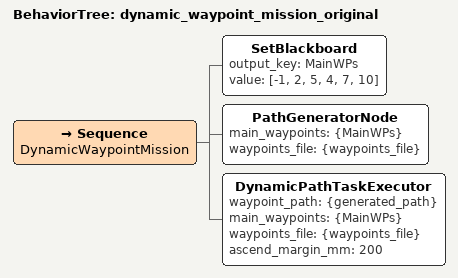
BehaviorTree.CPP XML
<?xml version="1.0" encoding="UTF-8"?>
<root BTCPP_format="4">
  <BehaviorTree ID="dynamic_waypoint_mission_original">
    <Sequence name="DynamicWaypointMission">

      <!-- 使用固定的航点序列，不受KFS规划器影响 -->
      <SetBlackboard output_key="MainWPs" value="[-1, 2, 5, 4, 7, 10]" />

      <PathGeneratorNode
        main_waypoints="{MainWPs}"
        waypoints_file="{waypoints_file}" />

      <DynamicPathTaskExecutor
        waypoint_path="{generated_path}"
        main_waypoints="{MainWPs}"
        waypoints_file="{waypoints_file}"
        ascend_margin_mm="200" />

    </Sequence>
  </BehaviorTree>
</root>
